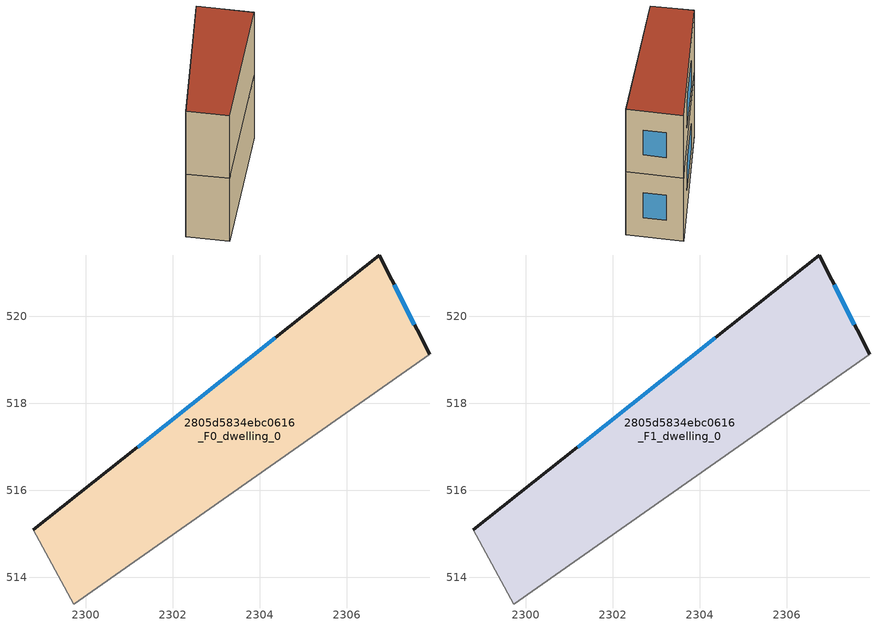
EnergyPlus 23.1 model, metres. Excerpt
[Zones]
2805d5834ebc0616_F0_dwelling_0
 floor ground (EU_floor_Construction): 2306.75,521.41 2307.91,519.12 2299.72,513.38 2298.8,515.08 z0
 wall outside (EU_wall_Construction): 2307.91,519.12 2306.75,521.41 2298.8,515.08 z0:3
 wall adiabatic (EU_wall_Construction): 2298.8,515.08 2299.72,513.38 2307.91,519.12 z0:3
 window (EU_Window_Construction): 2304.36,519.5 2301.19,516.99 / 2307.56,519.81 2307.1,520.72 z0.9:2.1
2805d5834ebc0616_F1_dwelling_0
 floor to 2805d5834ebc0616_F0_dwelling_0 (EU_floor_Construction): 2306.75,521.41 2307.91,519.12 2299.72,513.38 2298.8,515.08 z3
 wall outside (EU_wall_Construction): 2307.91,519.12 2306.75,521.41 2298.8,515.08 z3:6
 wall adiabatic (EU_wall_Construction): 2298.8,515.08 2299.72,513.38 2307.91,519.12 z3:6
 window (EU_Window_Construction): 2304.36,519.5 2301.19,516.99 / 2307.56,519.81 2307.1,520.72 z3.9:5.1
 roof outside (EU_roof_Construction): 2307.91,519.12 2306.75,521.41 2298.8,515.08 2299.72,513.38 z6
[Building]
EU S2 Campaign: North Axis=0; Terrain=City; Solar Distribution=FullExterior
[Site:Location]
Bologna: Latitude=44.5; Longitude=11.25; Time Zone=1; Elevation=37
[SizingPeriod:WeatherFileDays]
AnnualSizingPeriod: Begin Month=1; Begin Day of Month=1; End Month=12; End Day of Month=31; Day of Week for Start Day=Monday; Use Weather File Daylight Saving Period=No; Use Weather File Rain and Snow Indicators=No
[MATERIAL]
EU_InternalMass_Material: Roughness=MediumRough; Thickness=0.1; Conductivity=1; Density=1800; Specific Heat=900; Thermal Absorptance=0.9; Solar Absorptance=0.7; Visible Absorptance=0.7
[MATERIAL:NOMASS] Roughness=MediumRough; Thermal Absorptance=0.9; Solar Absorptance=0.7; Visible Absorptance=0.7
Name | Thermal Resistance
EU_wall_NoMass | 0.734017
EU_roof_NoMass | 0.658631
EU_floor_NoMass | 0.747526
[WINDOWMATERIAL:SIMPLEGLAZINGSYSTEM]
EU_Window_SimpleGlazing: UFactor=4.06248; Solar Heat Gain Coefficient=0.85; Visible Transmittance=0.85
[CONSTRUCTION]
EU_wall_Construction: EU_wall_NoMass
EU_roof_Construction: EU_roof_NoMass
EU_floor_Construction: EU_floor_NoMass
EU_Window_Construction: EU_Window_SimpleGlazing
EU_InternalMass_Construction: EU_InternalMass_Material
[ZONE] Type=1; Multiplier=1; Ceiling Height=autocalculate; Floor Area=autocalculate; Part of Total Floor Area=Yes
Name | Volume
2805d5834ebc0616_F0_dwelling_0 | 67.1045
2805d5834ebc0616_F1_dwelling_0 | 67.1052
[INTERNALMASS] Construction=EU_InternalMass_Construction; Surface Area=22.3683
Name | Zone or ZoneList
2805d5834ebc0616_F0_dwelling_0_EU_InternalMass | 2805d5834ebc0616_F0_dwelling_0
2805d5834ebc0616_F1_dwelling_0_EU_InternalMass | 2805d5834ebc0616_F1_dwelling_0
[OTHEREQUIPMENT] Fuel Type=Electricity; Design Level Calculation Method=Watts/Area; Power per Zone Floor Area=1; Fraction Latent=0; Fraction Radiant=0; Fraction Lost=0; Carbon Dioxide Generation Rate=0; EndUse Subcategory=EU_Step8_InternalGains
Name | Zone or ZoneList or Space or SpaceList | Schedule
EU_Step8_InternalGain_2805d5834ebc0616_F0_dwelling_0_f000 | 2805d5834ebc0616_F0_dwelling_0 | EU_Step8_GainSchedule_2805d5834ebc0616_F0_dwelling_0_f000
EU_Step8_InternalGain_2805d5834ebc0616_F1_dwelling_0_f000 | 2805d5834ebc0616_F1_dwelling_0 | EU_Step8_GainSchedule_2805d5834ebc0616_F1_dwelling_0_f000
[ZONEVENTILATION:DESIGNFLOWRATE] Schedule=EU_AlwaysOn; Design Flow Rate Calculation Method=AirChanges/Hour; Air Changes per Hour=0.656562; Ventilation Type=Natural; Fan Pressure Rise=0; Fan Total Efficiency=1; Constant Term Coefficient=1; Temperature Term Coefficient=0; Velocity Term Coefficient=0; Velocity Squared Term Coefficient=0; Minimum Indoor Temperature=-100; Maximum Indoor Temperature=100; Delta Temperature=-100; Minimum Outdoor Temperature=-100; Maximum Outdoor Temperature=100; Maximum Wind Speed=40
Name | Zone or ZoneList or Space or SpaceList
EU_ConstantAir_2805d5834ebc0616_F0_dwelling_0 | 2805d5834ebc0616_F0_dwelling_0
EU_ConstantAir_2805d5834ebc0616_F1_dwelling_0 | 2805d5834ebc0616_F1_dwelling_0
[HVACTEMPLATE:THERMOSTAT] Constant Heating Setpoint=20; Constant Cooling Setpoint=50
EU_HeatOnly_2805d5834ebc0616_F0_dwelling_0; EU_HeatOnly_2805d5834ebc0616_F1_dwelling_0
[HVACTEMPLATE:ZONE:IDEALLOADSAIRSYSTEM] System Availability Schedule=EU_AlwaysOn; Maximum Heating Supply Air Temperature=50; Minimum Cooling Supply Air Temperature=13; Maximum Heating Supply Air Humidity Ratio=0.0156; Minimum Cooling Supply Air Humidity Ratio=0.0077; Heating Limit=NoLimit; Cooling Limit=NoLimit; Heating Availability Schedule=EU_AlwaysOn; Cooling Availability Schedule=EU_CoolingOff; Dehumidification Control Type=ConstantSensibleHeatRatio; Cooling Sensible Heat Ratio=0.7; Dehumidification Setpoint=60; Humidification Control Type=None; Humidification Setpoint=30; Outdoor Air Method=None; Outdoor Air Flow Rate per Person=0.00944; Outdoor Air Flow Rate per Zone Floor Area=0; Outdoor Air Flow Rate per Zone=0; Demand Controlled Ventilation Type=None; Outdoor Air Economizer Type=NoEconomizer; Heat Recovery Type=None; Sensible Heat Recovery Effectiveness=0.7; Latent Heat Recovery Effectiveness=0.65
Name | Template Thermostat
2805d5834ebc0616_F0_dwelling_0 | EU_HeatOnly_2805d5834ebc0616_F0_dwelling_0
2805d5834ebc0616_F1_dwelling_0 | EU_HeatOnly_2805d5834ebc0616_F1_dwelling_0
[SIZING:ZONE] Zone Cooling Design Supply Air Temperature Input Method=SupplyAirTemperature; Zone Cooling Design Supply Air Temperature=13; Zone Heating Design Supply Air Temperature Input Method=SupplyAirTemperature; Zone Heating Design Supply Air Temperature=50; Zone Cooling Design Supply Air Humidity Ratio=0.008; Zone Heating Design Supply Air Humidity Ratio=0.008; Cooling Design Air Flow Method=DesignDay; Cooling Design Air Flow Rate=0; Cooling Minimum Air Flow per Zone Floor Area=0.000762; Cooling Minimum Air Flow=0; Cooling Minimum Air Flow Fraction=0.2; Heating Design Air Flow Method=DesignDay; Heating Design Air Flow Rate=0; Heating Maximum Air Flow per Zone Floor Area=0.002032; Heating Maximum Air Flow=0.141576; Heating Maximum Air Flow Fraction=0.3; Account for Dedicated Outdoor Air System=No; Dedicated Outdoor Air System Control Strategy=NeutralSupplyAir; Dedicated Outdoor Air Low Setpoint Temperature for Design=autosize; Dedicated Outdoor Air High Setpoint Temperature for Design=autosize; Zone Load Sizing Method=Sensible Load Only No Latent Load; Zone Latent Cooling Design Supply Air Humidity Ratio Input Method=HumidityRatioDifference; Zone Cooling Design Supply Air Humidity Ratio Difference=0.005; Zone Latent Heating Design Supply Air Humidity Ratio Input Method=HumidityRatioDifference; Zone Humidification Design Supply Air Humidity Ratio Difference=0.005
2805d5834ebc0616_F0_dwelling_0; 2805d5834ebc0616_F1_dwelling_0
[SCHEDULE:CONSTANT]
Name | Hourly Value
EU_AlwaysOn | 1
EU_CoolingOff | 0
[SCHEDULE:FILE] Column Number=1; Rows to Skip at Top=0; Number of Hours of Data=8760; Column Separator=Comma; Interpolate to Timestep=No; Minutes per Item=60; Adjust Schedule for Daylight Savings=Yes
Name | File
EU_Step8_GainSchedule_2805d5834ebc0616_F0_dwelling_0_f000 | ../../schedules/2805d5834ebc0616/2805d5834ebc0616_F0_dwelling_0_f000_gain.csv
EU_Step8_GainSchedule_2805d5834ebc0616_F1_dwelling_0_f000 | ../../schedules/2805d5834ebc0616/2805d5834ebc0616_F1_dwelling_0_f000_gain.csv
